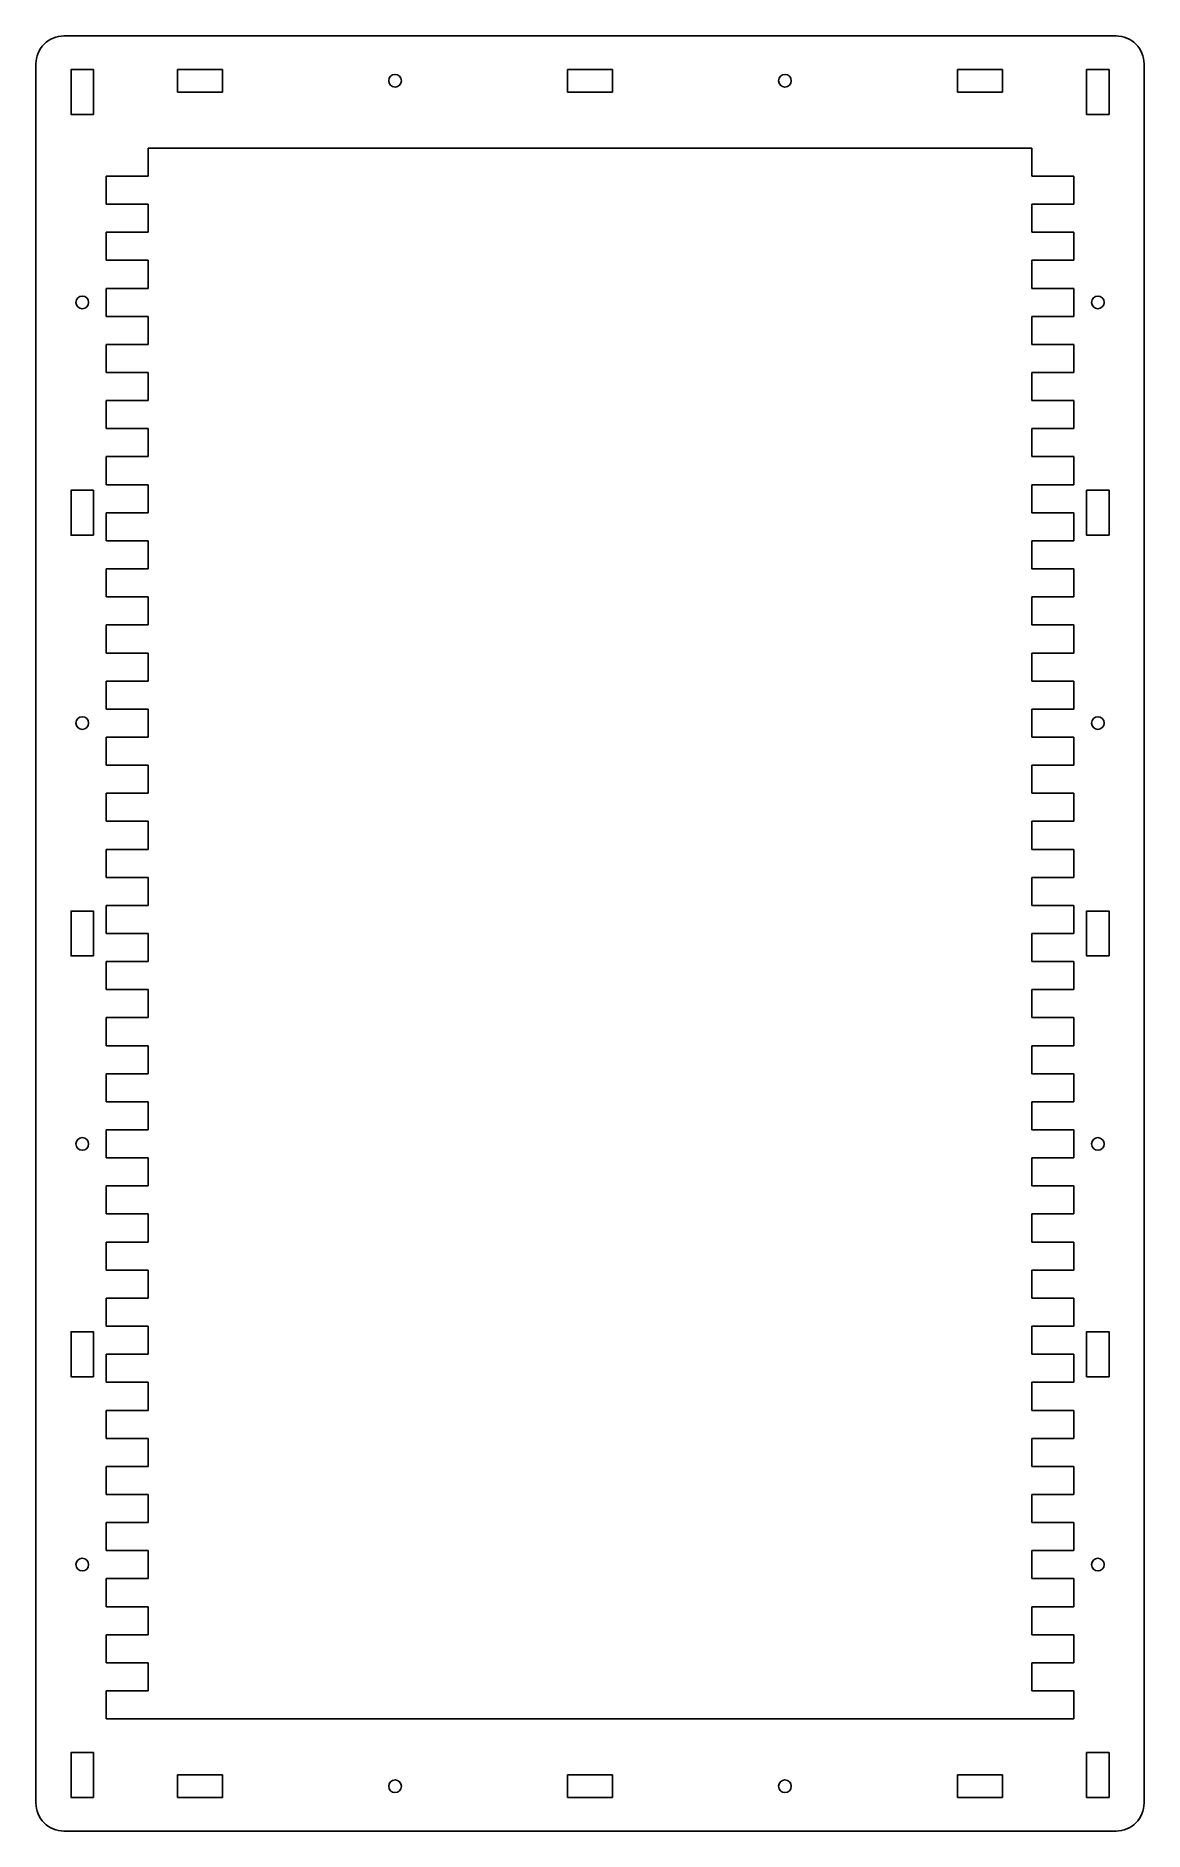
# Model space of a CAD drawing. Header units: inches. Extents: x -1 to 8.9, y -1 to 15.
import ezdxf

# ---------------------------------------------------------------- set-up
doc = ezdxf.new("R2010")
doc.units = ezdxf.units.IN
doc.layers.get('0').update_dxf_attribs({"linetype": 'CONTINUOUS'})

msp = doc.modelspace()

# ---------------------------------------------------------------- linework, layer by layer
for p, q in [((0, 13.75), (0, 14)), ((0, 14), (7.874, 14)), ((7.874, 14), (7.874, 13.75)), ((-0.375, 13.5), (-0.375, 13.75)), ((-0.375, 13.75), (0, 13.75)), ((7.874, 13.75), (8.249, 13.75)), ((8.249, 13.75), (8.249, 13.5)), ((0, 13.5), (-0.375, 13.5)), ((0, 13.25), (0, 13.5)), ((8.249, 13.5), (7.874, 13.5)), ((7.874, 13.5), (7.874, 13.25)), ((-0.375, 13), (-0.375, 13.25)), ((-0.375, 13.25), (0, 13.25)), ((7.874, 13.25), (8.249, 13.25)), ((8.249, 13.25), (8.249, 13)), ((0, 13), (-0.375, 13)), ((0, 12.75), (0, 13)), ((8.249, 13), (7.874, 13)), ((7.874, 13), (7.874, 12.75)), ((-0.375, 12.5), (-0.375, 12.75)), ((-0.375, 12.75), (0, 12.75)), ((7.874, 12.75), (8.249, 12.75)), ((8.249, 12.75), (8.249, 12.5)), ((0, 12.5), (-0.375, 12.5)), ((0, 12.25), (0, 12.5)), ((8.249, 12.5), (7.874, 12.5)), ((7.874, 12.5), (7.874, 12.25)), ((-0.375, 12), (-0.375, 12.25)), ((-0.375, 12.25), (0, 12.25)), ((7.874, 12.25), (8.249, 12.25)), ((8.249, 12.25), (8.249, 12)), ((0, 12), (-0.375, 12)), ((0, 11.75), (0, 12)), ((8.249, 12), (7.874, 12)), ((7.874, 12), (7.874, 11.75)), ((-0.375, 11.5), (-0.375, 11.75)), ((-0.375, 11.75), (0, 11.75)), ((7.874, 11.75), (8.249, 11.75)), ((8.249, 11.75), (8.249, 11.5)), ((0, 11.5), (-0.375, 11.5)), ((0, 11.25), (0, 11.5)), ((8.249, 11.5), (7.874, 11.5)), ((7.874, 11.5), (7.874, 11.25)), ((-0.375, 11), (-0.375, 11.25)), ((-0.375, 11.25), (0, 11.25)), ((7.874, 11.25), (8.249, 11.25)), ((8.249, 11.25), (8.249, 11)), ((0, 11), (-0.375, 11)), ((0, 10.75), (0, 11)), ((8.249, 11), (7.874, 11)), ((7.874, 11), (7.874, 10.75)), ((-0.375, 10.5), (-0.375, 10.75)), ((-0.375, 10.75), (0, 10.75)), ((7.874, 10.75), (8.249, 10.75)), ((8.249, 10.75), (8.249, 10.5)), ((0, 10.5), (-0.375, 10.5)), ((0, 10.25), (0, 10.5)), ((8.249, 10.5), (7.874, 10.5)), ((7.874, 10.5), (7.874, 10.25)), ((-0.375, 10), (-0.375, 10.25)), ((-0.375, 10.25), (0, 10.25)), ((7.874, 10.25), (8.249, 10.25)), ((8.249, 10.25), (8.249, 10)), ((0, 10), (-0.375, 10)), ((0, 9.75), (0, 10)), ((8.249, 10), (7.874, 10)), ((7.874, 10), (7.874, 9.75)), ((-0.375, 9.5), (-0.375, 9.75)), ((-0.375, 9.75), (0, 9.75)), ((7.874, 9.75), (8.249, 9.75)), ((8.249, 9.75), (8.249, 9.5)), ((0, 9.5), (-0.375, 9.5)), ((0, 9.25), (0, 9.5)), ((8.249, 9.5), (7.874, 9.5)), ((7.874, 9.5), (7.874, 9.25)), ((-0.375, 9), (-0.375, 9.25)), ((-0.375, 9.25), (0, 9.25)), ((7.874, 9.25), (8.249, 9.25)), ((8.249, 9.25), (8.249, 9)), ((0, 9), (-0.375, 9)), ((0, 8.75), (0, 9)), ((8.249, 9), (7.874, 9)), ((7.874, 9), (7.874, 8.75)), ((-0.375, 8.5), (-0.375, 8.75)), ((-0.375, 8.75), (0, 8.75)), ((7.874, 8.75), (8.249, 8.75)), ((8.249, 8.75), (8.249, 8.5)), ((0, 8.5), (-0.375, 8.5)), ((0, 8.25), (0, 8.5)), ((8.249, 8.5), (7.874, 8.5)), ((7.874, 8.5), (7.874, 8.25)), ((-0.375, 8), (-0.375, 8.25)), ((-0.375, 8.25), (0, 8.25)), ((7.874, 8.25), (8.249, 8.25)), ((8.249, 8.25), (8.249, 8)), ((0, 8), (-0.375, 8)), ((0, 7.75), (0, 8)), ((8.249, 8), (7.874, 8)), ((7.874, 8), (7.874, 7.75)), ((-0.375, 7.5), (-0.375, 7.75)), ((-0.375, 7.75), (0, 7.75)), ((7.874, 7.75), (8.249, 7.75)), ((8.249, 7.75), (8.249, 7.5)), ((0, 7.5), (-0.375, 7.5)), ((0, 7.25), (0, 7.5)), ((8.249, 7.5), (7.874, 7.5)), ((7.874, 7.5), (7.874, 7.25)), ((-0.375, 7), (-0.375, 7.25)), ((-0.375, 7.25), (0, 7.25)), ((7.874, 7.25), (8.249, 7.25)), ((8.249, 7.25), (8.249, 7)), ((0, 7), (-0.375, 7)), ((0, 6.75), (0, 7)), ((8.249, 7), (7.874, 7)), ((7.874, 7), (7.874, 6.75)), ((-0.375, 6.5), (-0.375, 6.75)), ((-0.375, 6.75), (0, 6.75)), ((7.874, 6.75), (8.249, 6.75)), ((8.249, 6.75), (8.249, 6.5)), ((0, 6.5), (-0.375, 6.5)), ((0, 6.25), (0, 6.5)), ((8.249, 6.5), (7.874, 6.5)), ((7.874, 6.5), (7.874, 6.25)), ((-0.375, 6), (-0.375, 6.25)), ((-0.375, 6.25), (0, 6.25)), ((7.874, 6.25), (8.249, 6.25)), ((8.249, 6.25), (8.249, 6)), ((0, 6), (-0.375, 6)), ((0, 5.75), (0, 6)), ((8.249, 6), (7.874, 6)), ((7.874, 6), (7.874, 5.75)), ((-0.375, 5.5), (-0.375, 5.75)), ((-0.375, 5.75), (0, 5.75)), ((7.874, 5.75), (8.249, 5.75)), ((8.249, 5.75), (8.249, 5.5)), ((0, 5.5), (-0.375, 5.5)), ((0, 5.25), (0, 5.5)), ((8.249, 5.5), (7.874, 5.5)), ((7.874, 5.5), (7.874, 5.25)), ((-0.375, 5), (-0.375, 5.25)), ((-0.375, 5.25), (0, 5.25)), ((7.874, 5.25), (8.249, 5.25)), ((8.249, 5.25), (8.249, 5)), ((0, 5), (-0.375, 5)), ((0, 4.75), (0, 5)), ((8.249, 5), (7.874, 5)), ((7.874, 5), (7.874, 4.75)), ((-0.375, 4.5), (-0.375, 4.75)), ((-0.375, 4.75), (0, 4.75)), ((7.874, 4.75), (8.249, 4.75)), ((8.249, 4.75), (8.249, 4.5)), ((0, 4.5), (-0.375, 4.5)), ((0, 4.25), (0, 4.5)), ((8.249, 4.5), (7.874, 4.5)), ((7.874, 4.5), (7.874, 4.25)), ((-0.375, 4), (-0.375, 4.25)), ((-0.375, 4.25), (0, 4.25)), ((7.874, 4.25), (8.249, 4.25)), ((8.249, 4.25), (8.249, 4)), ((0, 4), (-0.375, 4)), ((0, 3.75), (0, 4)), ((8.249, 4), (7.874, 4)), ((7.874, 4), (7.874, 3.75)), ((-0.375, 3.5), (-0.375, 3.75)), ((-0.375, 3.75), (0, 3.75)), ((7.874, 3.75), (8.249, 3.75)), ((8.249, 3.75), (8.249, 3.5)), ((0, 3.5), (-0.375, 3.5)), ((0, 3.25), (0, 3.5)), ((8.249, 3.5), (7.874, 3.5)), ((7.874, 3.5), (7.874, 3.25)), ((-0.375, 3), (-0.375, 3.25)), ((-0.375, 3.25), (0, 3.25)), ((7.874, 3.25), (8.249, 3.25)), ((8.249, 3.25), (8.249, 3)), ((0, 3), (-0.375, 3)), ((0, 2.75), (0, 3)), ((8.249, 3), (7.874, 3)), ((7.874, 3), (7.874, 2.75)), ((-0.375, 2.5), (-0.375, 2.75)), ((-0.375, 2.75), (0, 2.75)), ((7.874, 2.75), (8.249, 2.75)), ((8.249, 2.75), (8.249, 2.5)), ((0, 2.5), (-0.375, 2.5)), ((0, 2.25), (0, 2.5)), ((8.249, 2.5), (7.874, 2.5)), ((7.874, 2.5), (7.874, 2.25)), ((-0.375, 2), (-0.375, 2.25)), ((-0.375, 2.25), (0, 2.25)), ((7.874, 2.25), (8.249, 2.25)), ((8.249, 2.25), (8.249, 2)), ((0, 2), (-0.375, 2)), ((0, 1.75), (0, 2)), ((8.249, 2), (7.874, 2)), ((7.874, 2), (7.874, 1.75)), ((-0.375, 1.5), (-0.375, 1.75)), ((-0.375, 1.75), (0, 1.75)), ((7.874, 1.75), (8.249, 1.75)), ((8.249, 1.75), (8.249, 1.5)), ((0, 1.5), (-0.375, 1.5)), ((0, 1.25), (0, 1.5)), ((8.249, 1.5), (7.874, 1.5)), ((7.874, 1.5), (7.874, 1.25)), ((-0.375, 1), (-0.375, 1.25)), ((-0.375, 1.25), (0, 1.25)), ((7.874, 1.25), (8.249, 1.25)), ((8.249, 1.25), (8.249, 1)), ((0, 1), (-0.375, 1)), ((0, 0.75), (0, 1)), ((8.249, 1), (7.874, 1)), ((7.874, 1), (7.874, 0.75)), ((-0.375, 0.5), (-0.375, 0.75)), ((-0.375, 0.75), (0, 0.75)), ((7.874, 0.75), (8.249, 0.75)), ((8.249, 0.75), (8.249, 0.5)), ((0, 0.5), (-0.375, 0.5)), ((0, 0.25), (0, 0.5)), ((8.249, 0.5), (7.874, 0.5)), ((7.874, 0.5), (7.874, 0.25)), ((-0.375, 0), (-0.375, 0.25)), ((-0.375, 0.25), (0, 0.25)), ((7.874, 0.25), (8.249, 0.25)), ((8.249, 0.25), (8.249, 0)), ((8.249, 0), (-0.375, 0))]:
    msp.add_line(p, q)
msp.add_lwpolyline([(-1, -0.75, 0.414214), (-0.75, -1), (8.624, -1, 0.414214), (8.874, -0.75), (8.874, 14.75, 0.414214), (8.624, 15), (-0.75, 15, 0.414214), (-1, 14.75)], format="xyb", close=True)
for points in [[(-0.488, 14.3), (-0.687, 14.3), (-0.687, 14.7), (-0.488, 14.7)], [(0.663, 14.7), (0.663, 14.5), (0.263, 14.5), (0.263, 14.7)], [(4.137, 14.7), (4.137, 14.5), (3.737, 14.5), (3.737, 14.7)], [(7.612, 14.7), (7.612, 14.5), (7.212, 14.5), (7.212, 14.7)], [(8.562, 14.3), (8.362, 14.3), (8.362, 14.7), (8.562, 14.7)], [(-0.488, 10.55), (-0.687, 10.55), (-0.687, 10.95), (-0.488, 10.95)], [(8.562, 10.55), (8.362, 10.55), (8.362, 10.95), (8.562, 10.95)], [(-0.488, 6.8), (-0.687, 6.8), (-0.687, 7.2), (-0.488, 7.2)], [(8.562, 6.8), (8.362, 6.8), (8.362, 7.2), (8.562, 7.2)], [(-0.488, 3.05), (-0.687, 3.05), (-0.687, 3.45), (-0.488, 3.45)], [(8.562, 3.05), (8.362, 3.05), (8.362, 3.45), (8.562, 3.45)], [(-0.488, -0.7), (-0.687, -0.7), (-0.687, -0.3), (-0.488, -0.3)], [(8.562, -0.7), (8.362, -0.7), (8.362, -0.3), (8.562, -0.3)], [(0.663, -0.5), (0.663, -0.7), (0.263, -0.7), (0.263, -0.5)], [(4.137, -0.5), (4.137, -0.7), (3.737, -0.7), (3.737, -0.5)], [(7.612, -0.5), (7.612, -0.7), (7.212, -0.7), (7.212, -0.5)]]:
    msp.add_lwpolyline(points, close=True)
for centre in [(2.2, 14.6), (5.674, 14.6), (-0.587, 12.625), (8.462, 12.625), (-0.587, 8.875), (8.462, 8.875), (-0.587, 5.125), (8.462, 5.125), (-0.587, 1.375), (8.462, 1.375), (2.2, -0.6), (5.674, -0.6)]:
    msp.add_circle(centre, 0.0565)

doc.saveas('drawing.dxf')
